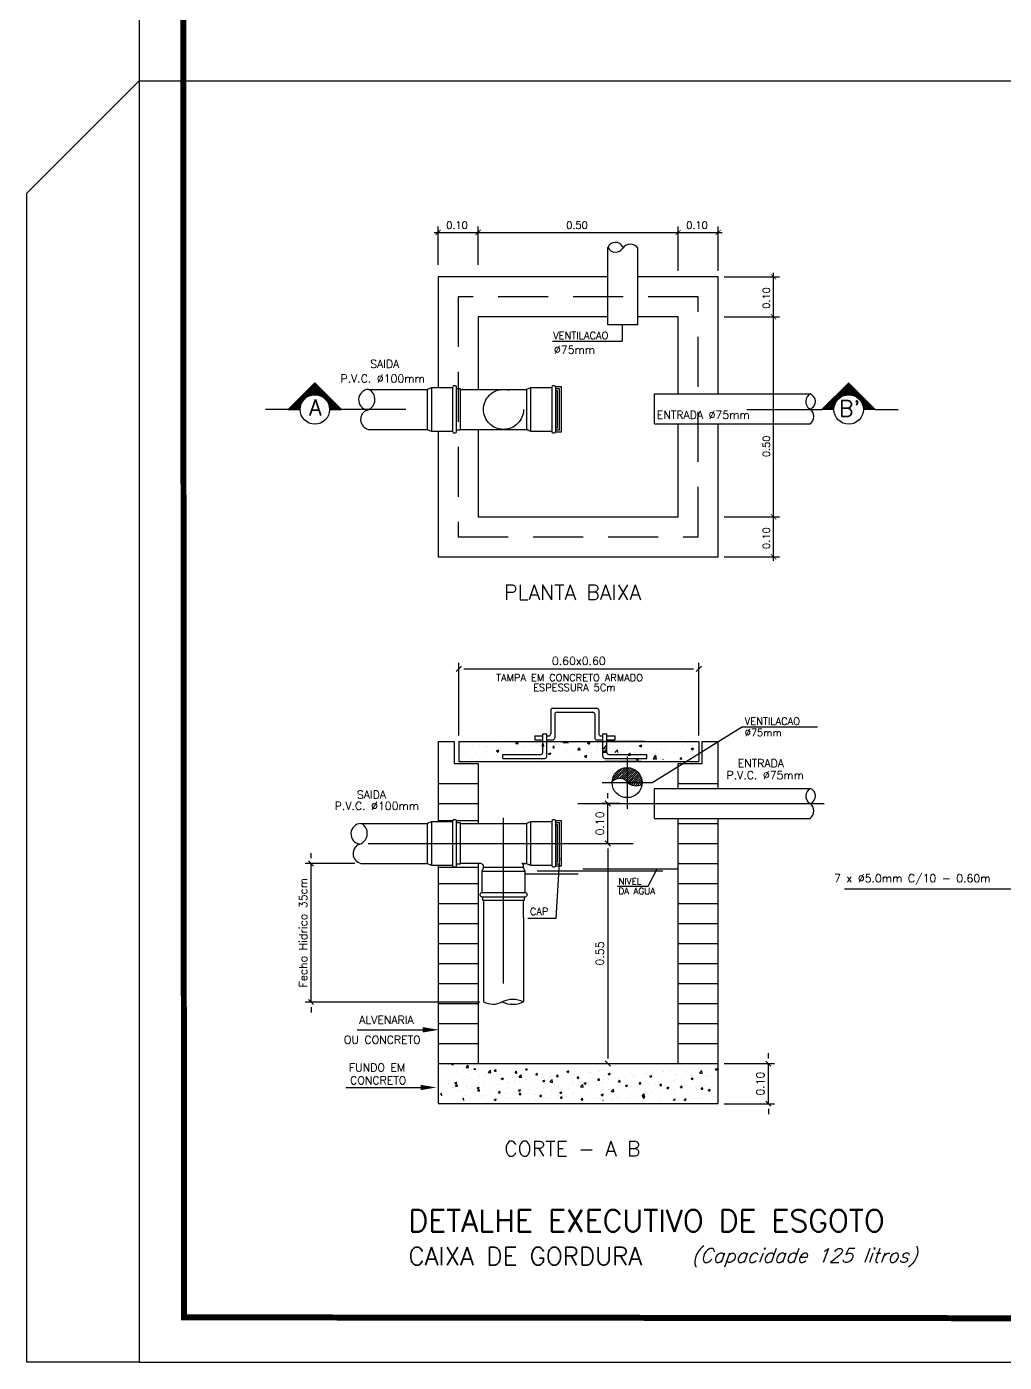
# Model space of a CAD drawing. Header units: millimetres. Extents: x 2426 to 2585, y 1215 to 1309.
# Drawn here: x 2502.18 to 2518.49, y 1215.78 to 1238.06 of the extents above; entities that cross this region are included whole.
import ezdxf
from ezdxf.enums import TextEntityAlignment as Align

# ---------------------------------------------------------------- set-up
doc = ezdxf.new("R2010")
doc.units = ezdxf.units.MM
doc.linetypes.add('CENTER2', pattern=[28.575, 19.05, -3.175, 3.175, -3.175])
doc.linetypes.add('HIDDEN', pattern=[0.375, 0.25, -0.125])
for name, color, linetype in [('A-PEN-B', 5, 'Continuous'), ('DETALLHES_CAIXAS', 6, 'Continuous'), ('TEXTO0', 7, 'Continuous'), ('TXT_0', 7, 'Continuous'), ('TXT_1', 3, 'Continuous'), ('TXT_2', 6, 'Continuous')]:
    doc.layers.add(name, color=color, linetype=linetype)
doc.styles.add('ADITIVOCAD', font='ROMANS.shx')
doc.styles.add('ROMANS', font='romans', dxfattribs={"height": 0.1})

# ---------------------------------------------------------------- blocks, each defined once
blk = doc.blocks.new('*X112')
at = {"color": 0}
for p, q in [((189.809, 137.783), (190.139, 138.114)), ((189.823, 137.85), (190.072, 138.1)), ((189.872, 137.952), (189.97, 138.051)), ((189.912, 137.834), (190.181, 138.103)), ((189.98, 137.849), (190.181, 138.05)), ((190.031, 137.847), (190.181, 137.997)), ((190.074, 137.837), (190.181, 137.944)), ((190.112, 137.821), (190.181, 137.891)), ((190.144, 137.801), (190.181, 137.838)), ((190.181, 138.103), (190.194, 138.116)), ((190.181, 138.05), (190.242, 138.111)), ((190.181, 137.997), (190.286, 138.101)), ((190.181, 137.944), (190.325, 138.087)), ((190.181, 137.891), (190.361, 138.07)), ((190.181, 137.838), (190.394, 138.05)), ((190.181, 137.785), (190.424, 138.027)), ((190.198, 137.749), (190.451, 138.001)), ((190.244, 137.741), (190.476, 137.973)), ((190.297, 137.741), (190.498, 137.942)), ((190.35, 137.741), (190.517, 137.908)), ((190.403, 137.741), (190.533, 137.871)), ((190.456, 137.741), (190.545, 137.831)), ((190.173, 137.776), (190.181, 137.785)), ((190.227, 137.724), (190.244, 137.741)), ((190.259, 137.703), (190.297, 137.741)), ((190.295, 137.686), (190.35, 137.741)), ((190.335, 137.673), (190.403, 137.741)), ((190.38, 137.665), (190.456, 137.741)), ((190.433, 137.665), (190.509, 137.741)), ((190.5, 137.679), (190.556, 137.735)), ((190.509, 137.741), (190.554, 137.786))]:
    blk.add_line(p, q, dxfattribs=at)
blk = doc.blocks.new('*X113')
at = {"color": 0}
for p, q in [((101.59, 65.457), (101.923, 65.79)), ((101.608, 65.457), (101.932, 65.781)), ((101.626, 65.457), (101.941, 65.772)), ((101.643, 65.457), (101.95, 65.763)), ((101.661, 65.457), (101.958, 65.755)), ((101.847, 65.626), (101.967, 65.746)), ((101.993, 65.627), (101.875, 65.745)), ((102.035, 65.602), (101.884, 65.754)), ((102.198, 65.457), (101.893, 65.762)), ((102.216, 65.457), (101.901, 65.771)), ((102.233, 65.457), (101.91, 65.78)), ((102.251, 65.457), (101.919, 65.789)), ((101.753, 65.531), (101.707, 65.577)), ((101.759, 65.543), (101.716, 65.586)), ((101.765, 65.554), (101.725, 65.594)), ((101.772, 65.565), (101.733, 65.603)), ((101.78, 65.575), (101.742, 65.612)), ((101.788, 65.584), (101.751, 65.621)), ((101.797, 65.593), (101.76, 65.63)), ((101.807, 65.601), (101.769, 65.639)), ((101.817, 65.609), (101.778, 65.648)), ((101.827, 65.615), (101.787, 65.656)), ((101.839, 65.622), (101.795, 65.665)), ((101.851, 65.627), (101.804, 65.674)), ((101.864, 65.632), (101.813, 65.683)), ((101.878, 65.636), (101.822, 65.692)), ((101.892, 65.639), (101.831, 65.701)), ((101.908, 65.641), (101.84, 65.709)), ((101.925, 65.641), (101.848, 65.718)), ((101.944, 65.64), (101.857, 65.727)), ((101.966, 65.636), (101.866, 65.736)), ((101.874, 65.635), (101.976, 65.737)), ((101.897, 65.64), (101.985, 65.728)), ((101.916, 65.641), (101.994, 65.719)), ((101.933, 65.641), (102.003, 65.71)), ((101.949, 65.639), (102.011, 65.702)), ((101.964, 65.636), (102.02, 65.693)), ((101.978, 65.633), (102.029, 65.684)), ((101.991, 65.628), (102.038, 65.675)), ((102.003, 65.622), (102.047, 65.666)), ((102.015, 65.616), (102.056, 65.657)), ((102.025, 65.609), (102.065, 65.649)), ((102.036, 65.602), (102.073, 65.64)), ((102.045, 65.594), (102.082, 65.631)), ((102.054, 65.585), (102.091, 65.622)), ((102.062, 65.576), (102.1, 65.613)), ((102.07, 65.566), (102.109, 65.604)), ((102.077, 65.555), (102.118, 65.595)), ((102.084, 65.544), (102.126, 65.587)), ((102.09, 65.532), (102.135, 65.578)), ((101.597, 65.457), (101.592, 65.462)), ((101.615, 65.457), (101.601, 65.471)), ((101.632, 65.457), (101.61, 65.48)), ((101.65, 65.457), (101.619, 65.488)), ((101.668, 65.457), (101.627, 65.497)), ((101.685, 65.457), (101.636, 65.506)), ((101.703, 65.457), (101.645, 65.515)), ((101.721, 65.457), (101.654, 65.524)), ((101.737, 65.458), (101.663, 65.533)), ((101.738, 65.475), (101.672, 65.541)), ((101.679, 65.457), (101.753, 65.531)), ((101.74, 65.49), (101.68, 65.55)), ((101.744, 65.505), (101.689, 65.559)), ((101.696, 65.457), (101.744, 65.504)), ((101.748, 65.518), (101.698, 65.568)), ((101.714, 65.457), (101.739, 65.482)), ((101.732, 65.457), (101.737, 65.463)), ((102.18, 65.457), (102.067, 65.571)), ((102.163, 65.457), (102.092, 65.528)), ((102.095, 65.52), (102.144, 65.569)), ((102.099, 65.506), (102.153, 65.56)), ((102.145, 65.457), (102.1, 65.502)), ((102.102, 65.492), (102.162, 65.551)), ((102.127, 65.457), (102.104, 65.48)), ((102.105, 65.477), (102.171, 65.542)), ((102.106, 65.46), (102.179, 65.534)), ((102.109, 65.457), (102.106, 65.461)), ((102.121, 65.457), (102.188, 65.525)), ((102.138, 65.457), (102.197, 65.516)), ((102.156, 65.457), (102.206, 65.507)), ((102.174, 65.457), (102.215, 65.498)), ((102.191, 65.457), (102.224, 65.489)), ((102.209, 65.457), (102.232, 65.481)), ((102.227, 65.457), (102.241, 65.472)), ((102.244, 65.457), (102.25, 65.463))]:
    blk.add_line(p, q, dxfattribs=at)
blk = doc.blocks.new('ADS_DET_CG125L')
at = {"layer": 'DETALLHES_CAIXAS'}
for p, q in [((0.9894, 2.4707), (0.5654, 2.4707)), ((0.5654, 2.4707), (0.5654, 2.1934)), ((1.2654, 2.4707), (1.0644, 2.4707)), ((1.2654, 2.1782), (1.2654, 2.4707)), ((0.6654, 2.3707), (0.6654, 2.1894)), ((0.9894, 2.3707), (0.6654, 2.3707)), ((1.1654, 2.3707), (1.0644, 2.3707)), ((1.1654, 2.1782), (1.1654, 2.3707)), ((1.1654, 1.8707), (1.1654, 2.1032)), ((1.2654, 1.7707), (1.2654, 2.1032)), ((0.5654, 2.0854), (0.5654, 1.7707)), ((0.6654, 2.0894), (0.6654, 1.8707)), ((0.6654, 1.8707), (1.1654, 1.8707)), ((0.5654, 1.7707), (1.2654, 1.7707)), ((0.5654, 1.31), (0.5654, 1.1089)), ((0.5654, 1.31), (0.6054, 1.31)), ((0.6054, 1.31), (0.6054, 1.2549)), ((0.617, 1.31), (1.073, 1.31)), ((0.617, 1.31), (0.617, 1.26)), ((0.9923, 1.31), (1.217, 1.31)), ((1.217, 1.31), (1.217, 1.26)), ((1.2254, 1.3099), (1.2654, 1.3099)), ((1.2254, 1.2549), (1.2254, 1.3099)), ((1.2654, 1.1924), (1.2654, 1.3099)), ((0.6054, 1.2549), (0.6654, 1.2549)), ((0.617, 1.26), (1.073, 1.26)), ((0.6654, 1.2549), (0.6654, 1.1049)), ((0.9823, 1.26), (1.217, 1.26)), ((1.1654, 1.1924), (1.1654, 1.2549)), ((1.1654, 1.2549), (1.2254, 1.2549)), ((0.5654, 1.2049), (0.6654, 1.2049)), ((1.1654, 1.2049), (1.2654, 1.2049)), ((0.5654, 1.1549), (0.6654, 1.1549)), ((0.6104, 1.1124), (0.6654, 1.1124)), ((1.1654, 0.5049), (1.1654, 1.1174)), ((1.1654, 1.1049), (1.2654, 1.1049)), ((1.2654, 0.4049), (1.2654, 1.1174)), ((1.1654, 1.0549), (1.2654, 1.0549)), ((0.6654, 1.0049), (0.6654, 0.5049)), ((1.1654, 1.0049), (1.2654, 1.0049)), ((0.5654, 1.0009), (0.5654, 0.4049)), ((0.5654, 0.9956), (0.6654, 0.9956)), ((0.5654, 0.9549), (0.6654, 0.9549)), ((1.1654, 0.9549), (1.2654, 0.9549)), ((0.5654, 0.9049), (0.6654, 0.9049)), ((1.1654, 0.9049), (1.2654, 0.9049)), ((0.5654, 0.8549), (0.6654, 0.8549)), ((1.1654, 0.8549), (1.2654, 0.8549)), ((0.5654, 0.8049), (0.6654, 0.8049)), ((1.1654, 0.8049), (1.2654, 0.8049)), ((0.5654, 0.7549), (0.6654, 0.7549)), ((1.1654, 0.7549), (1.2654, 0.7549)), ((0.5654, 0.7049), (0.6654, 0.7049)), ((1.1654, 0.7049), (1.2654, 0.7049)), ((0.5654, 0.6549), (0.6654, 0.6549)), ((1.1654, 0.6549), (1.2654, 0.6549)), ((0.5654, 0.6049), (0.6654, 0.6049)), ((1.1654, 0.6049), (1.2654, 0.6049)), ((0.5654, 0.5549), (0.6654, 0.5549)), ((1.1654, 0.5549), (1.2654, 0.5549)), ((0.5654, 0.5049), (1.2654, 0.5049)), ((0.5654, 0.4049), (1.2654, 0.4049))]:
    blk.add_line(p, q, dxfattribs=at)
at = {"layer": 'TXT_0', "linetype": 'ByBlock'}
for p, q in [((0.5554, 2.5817), (0.6754, 2.5817)), ((0.5654, 2.5007), (0.5654, 2.5967)), ((0.6554, 2.5817), (1.1754, 2.5817)), ((0.6654, 2.5007), (0.6654, 2.5967)), ((0.6654, 2.5007), (0.6654, 2.5967)), ((1.1554, 2.5817), (1.2754, 2.5817)), ((1.1654, 2.4857), (1.1654, 2.5967)), ((1.1654, 2.4857), (1.1654, 2.5967)), ((1.2654, 2.4857), (1.2654, 2.5967)), ((1.2804, 2.4707), (1.4188, 2.4707)), ((1.4038, 2.3607), (1.4038, 2.4807)), ((1.2804, 2.3707), (1.4188, 2.3707)), ((1.2804, 2.3707), (1.4188, 2.3707)), ((1.4038, 1.8607), (1.4038, 2.3807)), ((1.2804, 1.8707), (1.4188, 1.8707)), ((1.2804, 1.8707), (1.4188, 1.8707)), ((1.4038, 1.7607), (1.4038, 1.8807)), ((1.2804, 1.7707), (1.4188, 1.7707)), ((0.617, 1.325), (0.617, 1.506)), ((1.217, 1.325), (1.217, 1.506)), ((0.6235, 1.4975), (0.6105, 1.4845)), ((0.63, 1.491), (1.204, 1.491)), ((1.2105, 1.4845), (1.2235, 1.4975)), ((0.9896, 1.1679), (0.9896, 1.1809)), ((1.0198, 1.1549), (0.9746, 1.1549)), ((0.9831, 1.1614), (0.9961, 1.1484)), ((0.9896, 1.0549), (0.9896, 1.1549)), ((0.9775, 1.0549), (1.0046, 1.0549)), ((0.9775, 1.0549), (1.0046, 1.0549)), ((0.9961, 1.0484), (0.9831, 1.0614)), ((0.9961, 1.0484), (0.9831, 1.0614)), ((0.9896, 1.0419), (0.9896, 0.5179)), ((0.9896, 1.0419), (0.9896, 1.0289)), ((0.3575, 1.0049), (0.2327, 1.0049)), ((0.2412, 1.0114), (0.2542, 0.9984)), ((0.2477, 1.0179), (0.2477, 1.0309)), ((0.2477, 0.6587), (0.2477, 1.0049)), ((0.67, 0.6587), (0.2327, 0.6587)), ((0.2542, 0.6522), (0.2412, 0.6652)), ((0.2477, 0.6457), (0.2477, 0.6327)), ((0.9831, 0.5114), (0.9961, 0.4984)), ((0.9882, 0.5049), (1.0046, 0.5049)), ((1.2801, 0.5047), (1.4058, 0.5047)), ((1.3843, 0.5112), (1.3973, 0.4982)), ((1.3908, 0.5177), (1.3908, 0.5307)), ((1.3908, 0.4047), (1.3908, 0.5047)), ((1.2801, 0.4047), (1.4058, 0.4047)), ((1.3973, 0.3982), (1.3843, 0.4112)), ((1.3908, 0.3917), (1.3908, 0.3787))]:
    blk.add_line(p, q, dxfattribs=at)
at = {"layer": 'TXT_0'}
for p, q in [((0.5654, 2.5817), (0.6654, 2.5817)), ((0.9894, 2.3506), (0.9894, 2.544)), ((1.0644, 2.3506), (1.0644, 2.544)), ((1.0644, 2.3506), (0.9894, 2.3506)), ((1.025, 2.3506), (1.025, 2.3098)), ((0.851, 2.3097), (1.025, 2.3098)), ((0.5484, 2.1934), (0.5484, 2.0854)), ((0.7963, 2.1934), (0.7963, 2.0854)), ((1.1059, 2.1782), (1.4959, 2.1782)), ((1.1059, 2.1032), (1.1059, 2.1782)), ((1.1059, 2.1032), (1.4959, 2.1032)), ((0.8469, 1.3876), (0.8469, 1.3287)), ((0.8519, 1.3926), (0.9619, 1.3926)), ((0.8569, 1.3776), (0.8569, 1.3187)), ((0.8619, 1.3826), (0.9519, 1.3826)), ((0.9569, 1.3776), (0.9569, 1.3187)), ((0.9669, 1.3876), (0.9669, 1.3287)), ((1.3259, 1.346), (1.1019, 1.2068)), ((1.3259, 1.346), (1.5134, 1.346)), ((0.6293, 1.3092), (0.6293, 1.3092)), ((0.7006, 1.3094), (0.7006, 1.3094)), ((0.705, 1.3086), (0.705, 1.3086)), ((0.7131, 1.3034), (0.7131, 1.3034)), ((0.7147, 1.3079), (0.7147, 1.3079)), ((0.7597, 1.3043), (0.7641, 1.3094)), ((0.7597, 1.3043), (0.7651, 1.3038)), ((0.7627, 1.3059), (0.7627, 1.3059)), ((0.7651, 1.3038), (0.7641, 1.3094)), ((0.8069, 1.3237), (0.8269, 1.3237)), ((0.8069, 1.3237), (0.8069, 1.3137)), ((0.8069, 1.3137), (0.8269, 1.3137)), ((0.8108, 1.3039), (0.8108, 1.3039)), ((0.8243, 1.2986), (0.8286, 1.3038)), ((0.8269, 1.3287), (0.8369, 1.3287)), ((0.8269, 1.2823), (0.8269, 1.3287)), ((0.8297, 1.2981), (0.8286, 1.3038)), ((0.8326, 1.3036), (0.8326, 1.3036)), ((0.8369, 1.2723), (0.8369, 1.3287)), ((0.8369, 1.3237), (0.8419, 1.3237)), ((0.8369, 1.3137), (0.8519, 1.3137)), ((0.858, 1.3052), (0.858, 1.3052)), ((0.8588, 1.3018), (0.8588, 1.3018)), ((0.8772, 1.3092), (0.8806, 1.3105)), ((0.8772, 1.3092), (0.8816, 1.3062)), ((0.8816, 1.3062), (0.8831, 1.3105)), ((0.8823, 1.3072), (0.8855, 1.3105)), ((0.8823, 1.3072), (0.8904, 1.306)), ((0.8904, 1.306), (0.8898, 1.3105)), ((0.9045, 1.3065), (0.9045, 1.3065)), ((0.9388, 1.3061), (0.9451, 1.3086)), ((0.9388, 1.3061), (0.9433, 1.3031)), ((0.9433, 1.3031), (0.9451, 1.3085)), ((0.9619, 1.3137), (0.9769, 1.3137)), ((0.9719, 1.3237), (0.9769, 1.3237)), ((0.9769, 1.3287), (0.9869, 1.3287)), ((0.9769, 1.2723), (0.9769, 1.3287)), ((1.083, 1.31), (0.9823, 1.31)), ((0.9862, 1.3107), (0.9862, 1.3107)), ((0.9869, 1.2823), (0.9869, 1.3287)), ((0.9869, 1.3237), (1.0069, 1.3237)), ((0.9869, 1.3137), (1.0069, 1.3137)), ((1.0069, 1.3237), (1.0069, 1.3137)), ((1.0087, 1.3136), (1.0087, 1.3136)), ((1.0196, 1.3053), (1.0196, 1.3053)), ((1.0664, 1.312), (1.0664, 1.312)), ((1.1015, 1.3097), (1.1015, 1.3097)), ((1.1894, 1.305), (1.1894, 1.305)), ((0.6214, 1.2913), (0.6214, 1.2913)), ((0.6376, 1.2999), (0.6376, 1.2999)), ((0.6525, 1.2996), (0.6525, 1.2996)), ((0.6625, 1.2812), (0.6625, 1.2812)), ((0.6676, 1.2977), (0.6676, 1.2977)), ((0.685, 1.2841), (0.685, 1.2841)), ((0.6856, 1.2979), (0.6856, 1.2979)), ((0.711, 1.2863), (0.7173, 1.2887)), ((0.711, 1.2863), (0.7155, 1.2833)), ((0.712, 1.2735), (0.712, 1.2735)), ((0.7155, 1.2833), (0.7173, 1.2887)), ((0.7191, 1.2886), (0.7191, 1.2886)), ((0.7269, 1.2673), (0.7269, 1.2773)), ((0.7269, 1.2773), (0.8219, 1.2773)), ((0.7337, 1.2958), (0.7337, 1.2958)), ((0.7393, 1.2771), (0.7393, 1.2771)), ((0.7587, 1.2802), (0.7587, 1.2802)), ((0.7759, 1.2961), (0.7759, 1.2961)), ((0.7817, 1.2938), (0.7817, 1.2938)), ((0.7918, 1.2861), (0.7918, 1.2861)), ((0.7985, 1.2991), (0.7985, 1.2991)), ((0.8049, 1.2865), (0.8049, 1.2865)), ((0.8243, 1.2986), (0.8297, 1.2981)), ((0.8298, 1.2918), (0.8298, 1.2918)), ((0.8403, 1.2791), (0.8467, 1.2815)), ((0.8403, 1.2791), (0.8438, 1.2768)), ((0.8443, 1.2951), (0.8443, 1.2951)), ((0.8451, 1.2768), (0.8467, 1.2815)), ((0.8504, 1.2923), (0.8504, 1.2923)), ((0.8521, 1.2965), (0.8544, 1.2992)), ((0.8521, 1.2939), (0.8554, 1.2936)), ((0.8554, 1.2936), (0.8544, 1.2992)), ((0.8572, 1.2702), (0.8572, 1.2702)), ((0.8583, 1.3002), (0.8583, 1.3002)), ((0.8657, 1.2755), (0.8657, 1.2755)), ((0.8681, 1.3009), (0.8681, 1.3009)), ((0.8778, 1.2898), (0.8778, 1.2898)), ((0.8835, 1.2841), (0.8835, 1.2841)), ((0.887, 1.2888), (0.887, 1.2888)), ((0.9034, 1.2765), (0.9034, 1.2765)), ((0.9146, 1.2884), (0.9189, 1.2936)), ((0.9146, 1.2884), (0.92, 1.2879)), ((0.9161, 1.2989), (0.9161, 1.2989)), ((0.92, 1.2879), (0.9189, 1.2936)), ((0.9309, 1.273), (0.9372, 1.2754)), ((0.9309, 1.273), (0.9354, 1.27)), ((0.9351, 1.2868), (0.9351, 1.2868)), ((0.9354, 1.2699), (0.9372, 1.2754)), ((0.9404, 1.2916), (0.9404, 1.2916)), ((0.9441, 1.2827), (0.9441, 1.2827)), ((0.9445, 1.299), (0.9445, 1.299)), ((0.9489, 1.2823), (0.9489, 1.2823)), ((0.9592, 1.2695), (0.9592, 1.2695)), ((0.9629, 1.2946), (0.9629, 1.2946)), ((0.9635, 1.2869), (0.9635, 1.2869)), ((0.9641, 1.2969), (0.9641, 1.2969)), ((0.9742, 1.2995), (0.9742, 1.2995)), ((0.9767, 1.282), (0.9804, 1.2864)), ((0.9784, 1.2923), (0.9854, 1.2997)), ((0.9784, 1.2923), (0.9864, 1.2911)), ((0.9791, 1.2828), (0.9835, 1.2879)), ((0.9791, 1.2828), (0.9845, 1.2823)), ((0.9812, 1.282), (0.9804, 1.2864)), ((0.9831, 1.2848), (0.9831, 1.2848)), ((0.9845, 1.2823), (0.9835, 1.2879)), ((0.9864, 1.2911), (0.9854, 1.2996)), ((0.9919, 1.2773), (1.0869, 1.2773)), ((0.9926, 1.2969), (0.9926, 1.2969)), ((0.9965, 1.2917), (0.9965, 1.2917)), ((1.0072, 1.282), (1.0138, 1.2889)), ((1.0115, 1.2849), (1.0115, 1.2849)), ((1.0146, 1.282), (1.0138, 1.2889)), ((1.0191, 1.2826), (1.0191, 1.2826)), ((1.0406, 1.2949), (1.0406, 1.2949)), ((1.0406, 1.2756), (1.0449, 1.2808)), ((1.0406, 1.2756), (1.046, 1.2751)), ((1.046, 1.2751), (1.0449, 1.2808)), ((1.049, 1.3007), (1.049, 1.3007)), ((1.0596, 1.2828), (1.0596, 1.2828)), ((1.0653, 1.2821), (1.0653, 1.2821)), ((1.0682, 1.2989), (1.0745, 1.3014)), ((1.0682, 1.2989), (1.0727, 1.2959)), ((1.0706, 1.2809), (1.0706, 1.2809)), ((1.0727, 1.2959), (1.0745, 1.3013)), ((1.0759, 1.2901), (1.0759, 1.2901)), ((1.0869, 1.2673), (1.0869, 1.2773)), ((1.0887, 1.2929), (1.0887, 1.2929)), ((1.0985, 1.2931), (1.0985, 1.2931)), ((1.1028, 1.2667), (1.1099, 1.274)), ((1.1051, 1.27), (1.1095, 1.2751)), ((1.1051, 1.27), (1.1105, 1.2695)), ((1.1076, 1.2808), (1.1076, 1.2808)), ((1.1105, 1.2695), (1.1095, 1.2751)), ((1.1109, 1.2654), (1.1099, 1.274)), ((1.1115, 1.2884), (1.1115, 1.2884)), ((1.1231, 1.29), (1.1231, 1.29)), ((1.1326, 1.2976), (1.1326, 1.2976)), ((1.1367, 1.2909), (1.1367, 1.2909)), ((1.1557, 1.2788), (1.1557, 1.2788)), ((1.157, 1.2942), (1.157, 1.2942)), ((1.1657, 1.2695), (1.1657, 1.2695)), ((1.17, 1.2647), (1.174, 1.2695)), ((1.1749, 1.2647), (1.174, 1.2695)), ((1.1756, 1.299), (1.1756, 1.299)), ((1.1847, 1.2888), (1.1847, 1.2888)), ((1.1882, 1.2725), (1.1882, 1.2725)), ((1.1975, 1.2917), (1.2038, 1.2941)), ((1.1975, 1.2917), (1.202, 1.2887)), ((1.202, 1.2887), (1.2038, 1.2941)), ((1.2026, 1.271), (1.2026, 1.271)), ((1.2037, 1.3009), (1.2037, 1.3009)), ((1.2037, 1.2767), (1.2037, 1.2767)), ((0.6203, 1.2614), (0.6203, 1.2614)), ((0.641, 1.2594), (0.6417, 1.2597)), ((0.6416, 1.2594), (0.6417, 1.2597)), ((0.6487, 1.2642), (0.6487, 1.2642)), ((0.6665, 1.2677), (0.6665, 1.2677)), ((0.6868, 1.2681), (0.6868, 1.2681)), ((0.6968, 1.2622), (0.6968, 1.2622)), ((0.7269, 1.2673), (0.8319, 1.2673)), ((0.7448, 1.2602), (0.7448, 1.2602)), ((0.7523, 1.2606), (0.7523, 1.2606)), ((0.7748, 1.2636), (0.7748, 1.2636)), ((0.8089, 1.2681), (0.8089, 1.2681)), ((0.8105, 1.2634), (0.8105, 1.2634)), ((0.9067, 1.2605), (0.9067, 1.2605)), ((0.9733, 1.2635), (0.9733, 1.2635)), ((0.9819, 1.2673), (1.0869, 1.2673)), ((1.073, 1.26), (0.9823, 1.26)), ((1.0407, 1.2654), (1.0407, 1.2654)), ((1.0602, 1.2658), (1.0657, 1.2679)), ((1.0602, 1.2658), (1.0647, 1.2627)), ((1.0647, 1.2627), (1.0664, 1.2679)), ((1.1028, 1.2667), (1.1108, 1.2655)), ((1.127, 1.2647), (1.1282, 1.2651)), ((1.1281, 1.2647), (1.1282, 1.2651)), ((1.1059, 1.1924), (1.4959, 1.1924)), ((1.1059, 1.1174), (1.1059, 1.1924)), ((0.5484, 1.1089), (0.5484, 1.0009)), ((0.5654, 1.1124), (0.6024, 1.1124)), ((0.7963, 1.1089), (0.7963, 1.0009)), ((1.1059, 1.1174), (1.4959, 1.1174)), ((0.8607, 0.8685), (0.8699, 1.0192)), ((0.7828, 0.9847), (0.6748, 0.9847)), ((0.7828, 0.9789), (0.9155, 0.9789)), ((0.8127, 0.9862), (1.127, 0.9862)), ((0.9269, 0.9918), (1.1654, 0.9918)), ((1.0905, 0.9478), (1.1129, 0.9918)), ((1.0136, 0.9478), (1.0905, 0.9478)), ((1.5809, 0.9415), (2.0242, 0.9415)), ((0.6788, 0.9127), (0.6788, 0.6589)), ((0.7788, 0.8697), (0.7788, 0.9127)), ((0.7788, 0.8697), (0.7788, 0.6589)), ((0.7894, 0.8685), (0.8607, 0.8685)), ((0.3629, 0.5893), (0.5268, 0.5893)), ((0.5836, 0.5027), (0.5836, 0.5027)), ((0.5922, 0.5028), (0.5922, 0.5028)), ((0.5991, 0.5028), (0.6004, 0.5043)), ((0.5991, 0.5028), (0.6034, 0.5024)), ((0.6034, 0.5024), (0.603, 0.5043)), ((0.6351, 0.4949), (0.6407, 0.5008)), ((0.6415, 0.4939), (0.6407, 0.5008)), ((0.5757, 0.4836), (0.5757, 0.4836)), ((0.5914, 0.4788), (0.5914, 0.4788)), ((0.611, 0.4872), (0.611, 0.4872)), ((0.6141, 0.482), (0.6141, 0.482)), ((0.6283, 0.4839), (0.6283, 0.4839)), ((0.629, 0.4896), (0.629, 0.4896)), ((0.6314, 0.4715), (0.6314, 0.4715)), ((0.6351, 0.4949), (0.6415, 0.4939)), ((0.6393, 0.4906), (0.6393, 0.4906)), ((0.6479, 0.4907), (0.6479, 0.4907)), ((0.6547, 0.4907), (0.6561, 0.4923)), ((0.6547, 0.4907), (0.6591, 0.4903)), ((0.6591, 0.4903), (0.6587, 0.4923)), ((0.6666, 0.4751), (0.6666, 0.4751)), ((0.6698, 0.4699), (0.6698, 0.4699)), ((0.684, 0.4718), (0.684, 0.4718)), ((0.6847, 0.4775), (0.6847, 0.4775)), ((0.6908, 0.4828), (0.6964, 0.4887)), ((0.6908, 0.4828), (0.6972, 0.4819)), ((0.6972, 0.4818), (0.6964, 0.4887)), ((0.7064, 0.4862), (0.7099, 0.4903)), ((0.7064, 0.4862), (0.7107, 0.4858)), ((0.7082, 0.4682), (0.7082, 0.4682)), ((0.7107, 0.4858), (0.7099, 0.4903)), ((0.7119, 0.4811), (0.7119, 0.4811)), ((0.7204, 0.4764), (0.7204, 0.4764)), ((0.7233, 0.4675), (0.7283, 0.4694)), ((0.7233, 0.4675), (0.7269, 0.4651)), ((0.7269, 0.4651), (0.7284, 0.4694)), ((0.7574, 0.487), (0.7574, 0.487)), ((0.7577, 0.4818), (0.7577, 0.4818)), ((0.758, 0.4817), (0.7615, 0.4858)), ((0.758, 0.4817), (0.7623, 0.4813)), ((0.7623, 0.4813), (0.7615, 0.4858)), ((0.7623, 0.4692), (0.7623, 0.4692)), ((0.7676, 0.4709), (0.7732, 0.4768)), ((0.7676, 0.4709), (0.774, 0.4699)), ((0.774, 0.4699), (0.7732, 0.4768)), ((0.7754, 0.4894), (0.7754, 0.4894)), ((0.7838, 0.4907), (0.7878, 0.4923)), ((0.7838, 0.4907), (0.7874, 0.4883)), ((0.7874, 0.4883), (0.7887, 0.4923)), ((0.7947, 0.4869), (0.7947, 0.4869)), ((0.8043, 0.4765), (0.8043, 0.4765)), ((0.8097, 0.4771), (0.8131, 0.4813)), ((0.8097, 0.4771), (0.814, 0.4768)), ((0.814, 0.4767), (0.8132, 0.4813)), ((0.8146, 0.4919), (0.8146, 0.4919)), ((0.8292, 0.4706), (0.8292, 0.4706)), ((0.8302, 0.4675), (0.8302, 0.4675)), ((0.8311, 0.4915), (0.8311, 0.4915)), ((0.8463, 0.4837), (0.8463, 0.4837)), ((0.8473, 0.473), (0.8473, 0.473)), ((0.853, 0.4903), (0.853, 0.4903)), ((0.8613, 0.4726), (0.8648, 0.4768)), ((0.8613, 0.4726), (0.8656, 0.4722)), ((0.8635, 0.4678), (0.8635, 0.4678)), ((0.8656, 0.4722), (0.8648, 0.4767)), ((0.8676, 0.4729), (0.8676, 0.4729)), ((0.8745, 0.4766), (0.8745, 0.4766)), ((0.8873, 0.485), (0.8923, 0.4869)), ((0.8873, 0.485), (0.8909, 0.4825)), ((0.8883, 0.4909), (0.8883, 0.4909)), ((0.8909, 0.4825), (0.8923, 0.4869)), ((0.8915, 0.4887), (0.8915, 0.4887)), ((0.9046, 0.478), (0.9046, 0.478)), ((0.9055, 0.4751), (0.9055, 0.4751)), ((0.913, 0.4681), (0.9164, 0.4722)), ((0.913, 0.4681), (0.9173, 0.4677)), ((0.9173, 0.4677), (0.9164, 0.4722)), ((0.92, 0.4825), (0.92, 0.4825)), ((0.9299, 0.4871), (0.9299, 0.4871)), ((0.938, 0.4849), (0.938, 0.4849)), ((0.9409, 0.4826), (0.9409, 0.4826)), ((0.9475, 0.4823), (0.9475, 0.4823)), ((0.9646, 0.4636), (0.9681, 0.4677)), ((0.9653, 0.4885), (0.9653, 0.4885)), ((0.9689, 0.4632), (0.9681, 0.4677)), ((0.9683, 0.4854), (0.9683, 0.4854)), ((0.9783, 0.488), (0.9783, 0.488)), ((0.9895, 0.4895), (0.9895, 0.4895)), ((0.9907, 0.4792), (0.9958, 0.4811)), ((0.9907, 0.4792), (0.9943, 0.4768)), ((0.9943, 0.4768), (0.9958, 0.4811)), ((1.0068, 0.4838), (1.0068, 0.4838)), ((1.0098, 0.4685), (1.0098, 0.4685)), ((1.0144, 0.4691), (1.0144, 0.4691)), ((1.03, 0.4919), (1.03, 0.4919)), ((1.0371, 0.4721), (1.0371, 0.4721)), ((1.0452, 0.4822), (1.0452, 0.4822)), ((1.0508, 0.4737), (1.0508, 0.4737)), ((1.059, 0.4715), (1.059, 0.4715)), ((1.0685, 0.4902), (1.0685, 0.4902)), ((1.0826, 0.478), (1.0826, 0.478)), ((1.0836, 0.4806), (1.0836, 0.4806)), ((1.0882, 0.4791), (1.0882, 0.4791)), ((1.0942, 0.4734), (1.0993, 0.4754)), ((1.0942, 0.4734), (1.0978, 0.471)), ((1.0978, 0.471), (1.0993, 0.4753)), ((1.1006, 0.4804), (1.1006, 0.4804)), ((1.101, 0.4787), (1.101, 0.4787)), ((1.1069, 0.4886), (1.1069, 0.4886)), ((1.1221, 0.4789), (1.1221, 0.4789)), ((1.1252, 0.4842), (1.1252, 0.4842)), ((1.1279, 0.484), (1.1279, 0.484)), ((1.143, 0.4859), (1.143, 0.4859)), ((1.1453, 0.487), (1.1453, 0.487)), ((1.1605, 0.4773), (1.1605, 0.4773)), ((1.1615, 0.4888), (1.1615, 0.4888)), ((1.1733, 0.49), (1.1733, 0.49)), ((1.1838, 0.4854), (1.1838, 0.4854)), ((1.1977, 0.4677), (1.2027, 0.4696)), ((1.1977, 0.4677), (1.2013, 0.4652)), ((1.198, 0.4702), (1.198, 0.4702)), ((1.199, 0.4757), (1.199, 0.4757)), ((1.1997, 0.4676), (1.1997, 0.4676)), ((1.2013, 0.4652), (1.2027, 0.4696)), ((1.2191, 0.4815), (1.2247, 0.4873)), ((1.2191, 0.4815), (1.2255, 0.4805)), ((1.2222, 0.4837), (1.2222, 0.4837)), ((1.2255, 0.4805), (1.2247, 0.4873)), ((1.235, 0.4753), (1.235, 0.4753)), ((1.2374, 0.4741), (1.2374, 0.4741)), ((1.2452, 0.4735), (1.2452, 0.4735)), ((1.2582, 0.4909), (1.2618, 0.4923)), ((1.2582, 0.4909), (1.2618, 0.4885)), ((1.2606, 0.4821), (1.2606, 0.4821)), ((1.2618, 0.4885), (1.2631, 0.4923)), ((1.2632, 0.4759), (1.2632, 0.4759)), ((1.2645, 0.4906), (1.2658, 0.4923)), ((1.2645, 0.4906), (1.2665, 0.4904)), ((0.3345, 0.4452), (0.5214, 0.4452)), ((0.5769, 0.4371), (0.5769, 0.4371)), ((0.5807, 0.4597), (0.5807, 0.4597)), ((0.5905, 0.4548), (0.5905, 0.4548)), ((0.592, 0.4588), (0.592, 0.4588)), ((0.5979, 0.4439), (0.5979, 0.4439)), ((0.6001, 0.4452), (0.6001, 0.4452)), ((0.6071, 0.4564), (0.6122, 0.4583)), ((0.6071, 0.4564), (0.6107, 0.454)), ((0.6091, 0.4486), (0.6125, 0.4528)), ((0.6091, 0.4486), (0.6134, 0.4482)), ((0.6101, 0.4612), (0.6101, 0.4612)), ((0.6107, 0.4539), (0.6122, 0.4583)), ((0.6134, 0.4482), (0.6126, 0.4527)), ((0.6153, 0.4355), (0.6153, 0.4355)), ((0.6184, 0.4364), (0.6184, 0.4364)), ((0.6227, 0.4669), (0.6227, 0.4669)), ((0.6266, 0.4359), (0.6266, 0.4359)), ((0.6274, 0.4599), (0.6274, 0.4599)), ((0.6363, 0.4476), (0.6363, 0.4476)), ((0.6373, 0.4648), (0.6373, 0.4648)), ((0.6385, 0.4435), (0.6385, 0.4435)), ((0.6399, 0.4511), (0.6399, 0.4511)), ((0.6461, 0.4428), (0.6461, 0.4428)), ((0.647, 0.4667), (0.647, 0.4667)), ((0.6477, 0.4467), (0.6477, 0.4467)), ((0.6628, 0.4443), (0.6678, 0.4462)), ((0.6628, 0.4443), (0.6664, 0.4419)), ((0.6647, 0.4365), (0.6682, 0.4407)), ((0.6647, 0.4365), (0.669, 0.4362)), ((0.6657, 0.4491), (0.6657, 0.4491)), ((0.6664, 0.4419), (0.6679, 0.4462)), ((0.669, 0.4361), (0.6682, 0.4407)), ((0.6783, 0.4548), (0.6783, 0.4548)), ((0.6831, 0.4478), (0.6831, 0.4478)), ((0.693, 0.4527), (0.693, 0.4527)), ((0.6956, 0.439), (0.6956, 0.439)), ((0.7164, 0.432), (0.7199, 0.4361)), ((0.7195, 0.4524), (0.7195, 0.4524)), ((0.7207, 0.4316), (0.7199, 0.4361)), ((0.7203, 0.462), (0.7203, 0.462)), ((0.7376, 0.4462), (0.7376, 0.4462)), ((0.7385, 0.4586), (0.7385, 0.4586)), ((0.7467, 0.4666), (0.7467, 0.4666)), ((0.756, 0.4339), (0.756, 0.4339)), ((0.7565, 0.461), (0.7565, 0.461)), ((0.7569, 0.4578), (0.7569, 0.4578)), ((0.7648, 0.4362), (0.7648, 0.4362)), ((0.7663, 0.4385), (0.7713, 0.4404)), ((0.7663, 0.4385), (0.7699, 0.4361)), ((0.7699, 0.4361), (0.7713, 0.4404)), ((0.7795, 0.4534), (0.7795, 0.4534)), ((0.7838, 0.4646), (0.7838, 0.4646)), ((0.7851, 0.465), (0.7851, 0.465)), ((0.793, 0.4389), (0.793, 0.4389)), ((0.7938, 0.4629), (0.7938, 0.4629)), ((0.8103, 0.4422), (0.8103, 0.4422)), ((0.8215, 0.4606), (0.8215, 0.4606)), ((0.8235, 0.4634), (0.8235, 0.4634)), ((0.8268, 0.4617), (0.8318, 0.4637)), ((0.8268, 0.4617), (0.8304, 0.4593)), ((0.8283, 0.4446), (0.8283, 0.4446)), ((0.8293, 0.4435), (0.8293, 0.4435)), ((0.8304, 0.4593), (0.8318, 0.4637)), ((0.8445, 0.459), (0.8501, 0.4649)), ((0.8445, 0.459), (0.8509, 0.458)), ((0.849, 0.4354), (0.849, 0.4354)), ((0.8509, 0.458), (0.8501, 0.4648)), ((0.8556, 0.4482), (0.8556, 0.4482)), ((0.862, 0.4617), (0.862, 0.4617)), ((0.8667, 0.4489), (0.8667, 0.4489)), ((0.8698, 0.4327), (0.8748, 0.4347)), ((0.8733, 0.4303), (0.8748, 0.4347)), ((0.891, 0.4427), (0.891, 0.4427)), ((0.9004, 0.4601), (0.9004, 0.4601)), ((0.9011, 0.4541), (0.9011, 0.4541)), ((0.9037, 0.454), (0.9037, 0.454)), ((0.9191, 0.4565), (0.9191, 0.4565)), ((0.9213, 0.4471), (0.9269, 0.4529)), ((0.9213, 0.4471), (0.9277, 0.4461)), ((0.9277, 0.4461), (0.9269, 0.4529)), ((0.9302, 0.456), (0.9353, 0.4579)), ((0.9302, 0.456), (0.9338, 0.4536)), ((0.933, 0.4499), (0.933, 0.4499)), ((0.9338, 0.4535), (0.9353, 0.4579)), ((0.9388, 0.4585), (0.9388, 0.4585)), ((0.9392, 0.4346), (0.9392, 0.4346)), ((0.9401, 0.4586), (0.9401, 0.4586)), ((0.9463, 0.4601), (0.9463, 0.4601)), ((0.9646, 0.4636), (0.9689, 0.4632)), ((0.9729, 0.4377), (0.9729, 0.4377)), ((0.975, 0.4571), (0.975, 0.4571)), ((0.9766, 0.44), (0.9766, 0.44)), ((0.9773, 0.4569), (0.9773, 0.4569)), ((0.9775, 0.464), (0.9775, 0.464)), ((0.9909, 0.4401), (0.9909, 0.4401)), ((0.9918, 0.4661), (0.9918, 0.4661)), ((0.9981, 0.4352), (1.0037, 0.441)), ((0.9981, 0.4352), (1.0045, 0.4342)), ((1.0045, 0.4342), (1.0038, 0.441)), ((1.0136, 0.4451), (1.0136, 0.4451)), ((1.0157, 0.4553), (1.0157, 0.4553)), ((1.0162, 0.4591), (1.0197, 0.4632)), ((1.0162, 0.4591), (1.0206, 0.4587)), ((1.017, 0.4643), (1.017, 0.4643)), ((1.0182, 0.4437), (1.0182, 0.4437)), ((1.0206, 0.4587), (1.0197, 0.4632)), ((1.0337, 0.4502), (1.0388, 0.4521)), ((1.0337, 0.4502), (1.0373, 0.4478)), ((1.0373, 0.4478), (1.0388, 0.4521)), ((1.0499, 0.4497), (1.0499, 0.4497)), ((1.0541, 0.4536), (1.0541, 0.4536)), ((1.0636, 0.4496), (1.0636, 0.4496)), ((1.0679, 0.4545), (1.0714, 0.4587)), ((1.0679, 0.4545), (1.0722, 0.4542)), ((1.0722, 0.4542), (1.0714, 0.4587)), ((1.0817, 0.452), (1.0817, 0.452)), ((1.0873, 0.4551), (1.0873, 0.4551)), ((1.0926, 0.452), (1.0926, 0.452)), ((1.098, 0.4357), (1.098, 0.4357)), ((1.1089, 0.4556), (1.1089, 0.4556)), ((1.1195, 0.45), (1.123, 0.4542)), ((1.1195, 0.45), (1.1238, 0.4496)), ((1.1238, 0.4496), (1.123, 0.4541)), ((1.1234, 0.4362), (1.1234, 0.4362)), ((1.1243, 0.4602), (1.1243, 0.4602)), ((1.131, 0.4504), (1.131, 0.4504)), ((1.1372, 0.4444), (1.1422, 0.4464)), ((1.1372, 0.4444), (1.1408, 0.442)), ((1.14, 0.4429), (1.14, 0.4429)), ((1.1408, 0.442), (1.1422, 0.4464)), ((1.1535, 0.4356), (1.1535, 0.4356)), ((1.1544, 0.4616), (1.1544, 0.4616)), ((1.1598, 0.4408), (1.1598, 0.4408)), ((1.1606, 0.4648), (1.1606, 0.4648)), ((1.1694, 0.4488), (1.1694, 0.4488)), ((1.1712, 0.4455), (1.1746, 0.4496)), ((1.1712, 0.4455), (1.1755, 0.4451)), ((1.1724, 0.464), (1.1724, 0.464)), ((1.1755, 0.4451), (1.1747, 0.4496)), ((1.1808, 0.4392), (1.1808, 0.4392)), ((1.182, 0.4501), (1.182, 0.4501)), ((1.1972, 0.4462), (1.1972, 0.4462)), ((1.1992, 0.4343), (1.1992, 0.4343)), ((1.2079, 0.4471), (1.2079, 0.4471)), ((1.2228, 0.441), (1.2263, 0.4451)), ((1.2228, 0.441), (1.2271, 0.4406)), ((1.224, 0.4574), (1.224, 0.4574)), ((1.2262, 0.4451), (1.2262, 0.4451)), ((1.2271, 0.4406), (1.2263, 0.4451)), ((1.2341, 0.4513), (1.2341, 0.4513)), ((1.2407, 0.4387), (1.2457, 0.4406)), ((1.2407, 0.4387), (1.2443, 0.4363)), ((1.2412, 0.4415), (1.2412, 0.4415)), ((1.2443, 0.4475), (1.2443, 0.4475)), ((1.2443, 0.4362), (1.2457, 0.4406)), ((1.2463, 0.4455), (1.2463, 0.4455)), ((1.266, 0.4646), (1.266, 0.4646)), ((0.5708, 0.4279), (0.5734, 0.4306)), ((0.5731, 0.4304), (0.5731, 0.4304)), ((0.5742, 0.4243), (0.5734, 0.4306)), ((0.5896, 0.4309), (0.5896, 0.4309)), ((0.5911, 0.4328), (0.5911, 0.4328)), ((0.6265, 0.4159), (0.6291, 0.4186)), ((0.6288, 0.4183), (0.6288, 0.4183)), ((0.6298, 0.4123), (0.6291, 0.4185)), ((0.6325, 0.425), (0.6325, 0.425)), ((0.6453, 0.4188), (0.6453, 0.4188)), ((0.6468, 0.4207), (0.6468, 0.4207)), ((0.6536, 0.4318), (0.6536, 0.4318)), ((0.6558, 0.4331), (0.6558, 0.4331)), ((0.6709, 0.4234), (0.6709, 0.4234)), ((0.674, 0.4243), (0.674, 0.4243)), ((0.6822, 0.4239), (0.6822, 0.4239)), ((0.6942, 0.4315), (0.6942, 0.4315)), ((0.7058, 0.4153), (0.7108, 0.4172)), ((0.7058, 0.4153), (0.7094, 0.4129)), ((0.7094, 0.4218), (0.7094, 0.4218)), ((0.7094, 0.4129), (0.7108, 0.4172)), ((0.7164, 0.432), (0.7207, 0.4316)), ((0.7186, 0.4285), (0.7186, 0.4285)), ((0.7195, 0.4302), (0.7195, 0.4302)), ((0.7231, 0.4138), (0.7231, 0.4138)), ((0.7326, 0.4298), (0.7326, 0.4298)), ((0.7375, 0.4326), (0.7375, 0.4326)), ((0.7478, 0.4202), (0.7478, 0.4202)), ((0.7651, 0.421), (0.7651, 0.421)), ((0.768, 0.4275), (0.7715, 0.4316)), ((0.768, 0.4275), (0.7723, 0.4271)), ((0.7711, 0.4282), (0.7711, 0.4282)), ((0.7723, 0.4271), (0.7715, 0.4316)), ((0.7863, 0.4185), (0.7863, 0.4185)), ((0.7913, 0.4138), (0.7913, 0.4138)), ((0.7921, 0.415), (0.7921, 0.415)), ((0.807, 0.4282), (0.807, 0.4282)), ((0.8094, 0.4162), (0.8094, 0.4162)), ((0.8095, 0.4266), (0.8095, 0.4266)), ((0.8197, 0.423), (0.8231, 0.4271)), ((0.8197, 0.423), (0.824, 0.4226)), ((0.824, 0.4226), (0.8231, 0.4271)), ((0.8247, 0.4169), (0.8247, 0.4169)), ((0.8285, 0.4196), (0.8285, 0.4196)), ((0.8366, 0.4198), (0.8366, 0.4198)), ((0.8479, 0.425), (0.8479, 0.425)), ((0.8631, 0.4153), (0.8631, 0.4153)), ((0.8659, 0.425), (0.8659, 0.425)), ((0.8698, 0.4327), (0.8733, 0.4303)), ((0.8713, 0.4185), (0.8748, 0.4226)), ((0.8713, 0.4185), (0.8756, 0.4181)), ((0.8756, 0.4181), (0.8748, 0.4226)), ((0.8821, 0.4257), (0.8821, 0.4257)), ((0.8864, 0.4233), (0.8864, 0.4233)), ((0.9001, 0.4281), (0.9001, 0.4281)), ((0.9016, 0.4137), (0.9016, 0.4137)), ((0.9028, 0.43), (0.9028, 0.43)), ((0.923, 0.4139), (0.9264, 0.4181)), ((0.923, 0.4139), (0.9273, 0.4136)), ((0.9248, 0.4217), (0.9248, 0.4217)), ((0.9273, 0.4135), (0.9264, 0.4181)), ((0.9274, 0.4317), (0.9274, 0.4317)), ((0.9633, 0.4201), (0.9633, 0.4201)), ((0.972, 0.4141), (0.972, 0.4141)), ((0.9732, 0.427), (0.9783, 0.4289)), ((0.9732, 0.427), (0.9768, 0.4246)), ((0.9757, 0.4161), (0.9757, 0.4161)), ((0.9768, 0.4246), (0.9783, 0.4289)), ((0.977, 0.4123), (0.9781, 0.4136)), ((0.9783, 0.4123), (0.9781, 0.4135)), ((0.9992, 0.4153), (0.9992, 0.4153)), ((1.0017, 0.4185), (1.0017, 0.4185)), ((1.0127, 0.4211), (1.0127, 0.4211)), ((1.014, 0.4213), (1.014, 0.4213)), ((1.0401, 0.4168), (1.0401, 0.4168)), ((1.0447, 0.4212), (1.0447, 0.4212)), ((1.049, 0.4258), (1.049, 0.4258)), ((1.056, 0.4285), (1.056, 0.4285)), ((1.0627, 0.4236), (1.0627, 0.4236)), ((1.0733, 0.4127), (1.0733, 0.4127)), ((1.075, 0.4233), (1.0806, 0.4291)), ((1.075, 0.4233), (1.0814, 0.4223)), ((1.0767, 0.4212), (1.0817, 0.4231)), ((1.0767, 0.4212), (1.0803, 0.4188)), ((1.0786, 0.4152), (1.0786, 0.4152)), ((1.0803, 0.4188), (1.0817, 0.4231)), ((1.0814, 0.4223), (1.0806, 0.4291)), ((1.0864, 0.4312), (1.0864, 0.4312)), ((1.09, 0.4272), (1.09, 0.4272)), ((1.1153, 0.4199), (1.1153, 0.4199)), ((1.117, 0.4136), (1.117, 0.4136)), ((1.1225, 0.4123), (1.1225, 0.4123)), ((1.1355, 0.4332), (1.1355, 0.4332)), ((1.1527, 0.4123), (1.1574, 0.4172)), ((1.1572, 0.4271), (1.1572, 0.4271)), ((1.158, 0.4123), (1.1574, 0.4172)), ((1.1589, 0.4169), (1.1589, 0.4169)), ((1.1802, 0.4154), (1.1852, 0.4174)), ((1.1802, 0.4154), (1.1838, 0.413)), ((1.1838, 0.413), (1.1852, 0.4174)), ((1.1963, 0.4223), (1.1963, 0.4223)), ((1.2073, 0.4168), (1.2073, 0.4168)), ((1.2253, 0.4191), (1.2253, 0.4191)), ((1.2333, 0.4273), (1.2333, 0.4273)), ((1.2526, 0.4227), (1.2526, 0.4227))]:
    blk.add_line(p, q, dxfattribs=at)
at = {"layer": 'TXT_0', "linetype": 'HIDDEN', "ltscale": 0.5}
for p, q in [((0.6154, 2.4207), (0.6154, 1.8207)), ((1.2154, 2.4207), (0.6154, 2.4207)), ((1.2154, 1.8207), (1.2154, 2.4207)), ((0.6154, 1.8207), (1.2154, 1.8207))]:
    blk.add_line(p, q, dxfattribs=at)
at = {"layer": 'TXT_0', "linetype": 'CENTER2'}
for p, q in [((1.0377, 1.2718), (1.0377, 1.1418)), ((0.9757, 1.2068), (1.1019, 1.2068)), ((0.9144, 1.1549), (1.5304, 1.1549)), ((0.7288, 0.7053), (0.7288, 1.1191)), ((0.3904, 1.0549), (1.0528, 1.0549))]:
    blk.add_line(p, q, dxfattribs=at)
at = {"layer": 'TXT_0', "linetype": 'ByBlock', "const_width": 0.00195}
for points in [[(0.5719, 2.5882), (0.5589, 2.5752)], [(0.6719, 2.5882), (0.6589, 2.5752)], [(0.6589, 2.5752), (0.6719, 2.5882)], [(1.1589, 2.5752), (1.1719, 2.5882)], [(1.1719, 2.5882), (1.1589, 2.5752)], [(1.2589, 2.5752), (1.2719, 2.5882)], [(1.4103, 2.4642), (1.3973, 2.4772)], [(1.4103, 2.3642), (1.3973, 2.3772)], [(1.3973, 2.3772), (1.4103, 2.3642)], [(1.3973, 1.8772), (1.4103, 1.8642)], [(1.4103, 1.8642), (1.3973, 1.8772)], [(1.3973, 1.7772), (1.4103, 1.7642)]]:
    blk.add_lwpolyline(points, dxfattribs=at)
at = {"layer": 'TXT_0'}
for points in [[(0.3915, 2.1894), (0.5383, 2.1894)], [(0.6014, 2.1934), (0.5484, 2.1934), (0.5383, 2.1894), (0.5383, 2.0894), (0.5484, 2.0854), (0.6014, 2.0854)], [(0.6114, 2.1914), (0.6204, 2.1914), (0.6204, 2.0874), (0.6114, 2.0874)], [(0.6204, 2.1894), (0.7861, 2.1894)], [(0.8493, 2.1934), (0.7963, 2.1934), (0.7861, 2.1894), (0.7861, 2.0894), (0.7963, 2.0854), (0.8493, 2.0854)], [(0.8593, 2.1964), (0.8733, 2.1964), (0.8733, 2.0824), (0.8593, 2.0824)], [(0.8593, 2.1914), (0.8683, 2.1914), (0.8683, 2.0874), (0.8593, 2.0874)], [(0.8593, 2.1864), (0.8633, 2.1864), (0.8633, 2.0924), (0.8593, 2.0924)], [(0.3915, 2.0894), (0.5383, 2.0894)], [(0.6204, 2.0894), (0.7901, 2.0894)], [(0.3725, 1.1049), (0.5383, 1.1049)], [(0.6014, 1.1089), (0.5484, 1.1089), (0.5383, 1.1049), (0.5383, 1.0049), (0.5484, 1.0009), (0.6014, 1.0009)], [(0.6114, 1.1069), (0.6204, 1.1069), (0.6204, 1.0029), (0.6114, 1.0029)], [(0.6204, 1.1049), (0.7861, 1.1049)], [(0.8493, 1.1089), (0.7963, 1.1089), (0.7861, 1.1049), (0.7861, 1.0049), (0.7963, 1.0009), (0.8493, 1.0009)], [(0.8593, 1.1119), (0.8733, 1.1119), (0.8733, 0.9979), (0.8593, 0.9979)], [(0.8593, 1.1069), (0.8683, 1.1069), (0.8683, 1.0029), (0.8593, 1.0029)], [(0.8593, 1.1019), (0.8633, 1.1019), (0.8633, 1.0079), (0.8593, 1.0079)], [(0.3725, 1.0049), (0.5383, 1.0049)], [(0.7828, 0.9317), (0.7828, 0.9847), (0.7788, 0.9948), (0.6788, 0.9948), (0.6748, 0.9847), (0.6748, 0.9317)], [(0.7808, 0.9217), (0.7808, 0.9127), (0.6768, 0.9127), (0.6768, 0.9217)]]:
    blk.add_lwpolyline(points, dxfattribs=at)
for points in [[(0.6059, 2.0806), (0.6069, 2.0806, 0.414214), (0.6114, 2.0851), (0.6114, 2.194, 0.414214), (0.6069, 2.1985), (0.6059, 2.1985, 0.414214), (0.6014, 2.194), (0.6014, 2.0851, 0.414214)], [(0.8538, 2.0806), (0.8548, 2.0806, 0.414214), (0.8593, 2.0851), (0.8593, 2.194, 0.414214), (0.8548, 2.1985), (0.8538, 2.1985, 0.414214), (0.8493, 2.194), (0.8493, 2.0851, 0.414214)], [(0.6059, 0.9961), (0.6069, 0.9961, 0.414214), (0.6114, 1.0006), (0.6114, 1.1095, 0.414214), (0.6069, 1.114), (0.6059, 1.114, 0.414214), (0.6014, 1.1095), (0.6014, 1.0006, 0.414214)], [(0.8538, 0.9961), (0.8548, 0.9961, 0.414214), (0.8593, 1.0006), (0.8593, 1.1095, 0.414214), (0.8548, 1.114), (0.8538, 1.114, 0.414214), (0.8493, 1.1095), (0.8493, 1.0006, 0.414214)], [(0.67, 0.9272), (0.67, 0.9262, 0.414214), (0.6745, 0.9217), (0.7834, 0.9217, 0.414214), (0.7879, 0.9262), (0.7879, 0.9272, 0.414214), (0.7834, 0.9317), (0.6745, 0.9317, 0.414214)]]:
    blk.add_lwpolyline(points, format="xyb", close=True, dxfattribs=at)
for points in [[(0.6788, 0.9948), (0.6788, 0.9992, 0.193767), (0.6725, 1.0049), (0.6204, 1.0049)], [(0.7788, 0.9948, 0.249457), (0.7755, 1.0067, 0.160647), (0.7861, 1.0049)]]:
    blk.add_lwpolyline(points, format="xyb", dxfattribs=at)
at = {"layer": 'TXT_0', "linetype": 'HIDDEN'}
blk.add_circle((0.7288, 2.1394), 0.05, dxfattribs=at)
at = {"layer": 'TXT_0'}
blk.add_circle((1.0377, 1.2068), 0.0375, dxfattribs=at)
for centre, radius, start, end in [((1.0084, 2.5366), 0.0202, 23.2479, 160.1992), ((1.0087, 2.5542), 0.0218, 207.9019, 326.9301), ((1.0457, 2.5301), 0.0224, 33.0699, 146.9301), ((0.3924, 2.1635), 0.0259, 91.971, 261.4768), ((0.3796, 2.1642), 0.0279, 288.8635, 64.5843), ((1.5061, 2.1589), 0.0218, 117.9019, 236.9301), ((1.4885, 2.1592), 0.0202, 293.2479, 70.1992), ((0.3967, 2.114), 0.0251, 108.8635, 258.1185), ((1.482, 2.1219), 0.0224, 303.0699, 56.9301), ((0.8519, 1.3876), 0.005, 90, 180), ((0.8619, 1.3776), 0.005, 90, 180), ((0.9519, 1.3776), 0.005, 0, 90), ((0.9619, 1.3876), 0.005, 360, 90), ((0.8419, 1.3287), 0.005, 270, 0), ((0.8519, 1.3187), 0.005, 270, 0), ((0.9619, 1.3187), 0.005, 180, 270), ((0.9719, 1.3287), 0.005, 180, 270), ((0.8219, 1.2823), 0.005, 270, 0), ((0.8319, 1.2723), 0.005, 270, 0), ((0.9819, 1.2723), 0.005, 180, 270), ((0.9919, 1.2823), 0.005, 180, 270), ((1.0193, 1.193), 0.0246, 41.3765, 141.0385), ((1.0602, 1.2291), 0.03, 221.3765, 299.4853), ((1.5061, 1.1732), 0.0218, 117.9019, 236.9301), ((1.4885, 1.1735), 0.0202, 293.2479, 70.1992), ((1.482, 1.1362), 0.0224, 303.0699, 56.9301), ((0.3734, 1.079), 0.0259, 91.971, 261.4768), ((0.3605, 1.0798), 0.0279, 288.8635, 64.5843), ((0.3777, 1.0296), 0.0251, 108.8635, 258.1185), ((0.7023, 0.7058), 0.0524, 243.3781, 296.3135), ((0.7523, 0.6047), 0.0604, 63.9567, 116.3135), ((0.752, 0.7176), 0.0645, 245.7192, 294.551)]:
    blk.add_arc(centre, radius, start, end, dxfattribs=at)
for points in [[(0.5268, 0.5826), (0.5268, 0.596), (0.5668, 0.5893)], [(0.5214, 0.4519), (0.5214, 0.4386), (0.5614, 0.4452)]]:
    blk.add_solid(points, dxfattribs=at)
at = {"layer": 'TXT_1'}
for p, q in [((0.1905, 2.1393), (0.2573, 2.2061)), ((0.2573, 2.2061), (0.3242, 2.1393)), ((1.5917, 2.2061), (1.5248, 2.1393)), ((0.1905, 2.1393), (0.2205, 2.1393)), ((0.2942, 2.1393), (0.3242, 2.1393)), ((1.5548, 2.1393), (1.5248, 2.1393)), ((1.6585, 2.1393), (1.6285, 2.1393))]:
    blk.add_line(p, q, dxfattribs=at)
for centre in [(0.2573, 2.1393), (1.5917, 2.1393)]:
    blk.add_circle(centre, 0.0368, dxfattribs=at)
at = {"layer": 'TXT_2', "linetype": 'CENTER2'}
for p, q in [((0.1905, 2.1393), (0.1336, 2.1393)), ((0.4847, 2.1393), (0.3242, 2.1393)), ((1.3367, 2.1393), (1.5248, 2.1393)), ((1.6585, 2.1393), (1.7154, 2.1393))]:
    blk.add_line(p, q, dxfattribs=at)
at = {"layer": 'TXT_0', "xscale": 0.1000000000000014, "yscale": 0.1000000000000014, "zscale": 0.1000000000000014}
blk.add_blockref('*X112', (-17.9805, -12.5673), dxfattribs=at)
at = {"layer": 'TXT_1'}
for p, xscale, yscale, zscale in [((-20.127, -10.9522), 0.2000000000000028, 0.2000000000000028, 0.2000000000000028), ((21.976, -10.9522), -0.2000000000000028, 0.2, 0.2)]:
    blk.add_blockref('*X113', p, dxfattribs=dict(at, xscale=xscale, yscale=yscale, zscale=zscale))
at = {"layer": 'TXT_0', "style": 'ROMANS'}
for s, p in [('0.10', (0.5854, 2.5907)), ('0.50', (0.8854, 2.5907)), ('0.10', (1.1854, 2.5907))]:
    blk.add_text(s, height=0.018, dxfattribs=at).set_placement(p)
for s, p in [('0.10', (1.3948, 2.3907)), ('0.50', (1.3948, 2.02)), ('0.10', (1.3948, 1.7907))]:
    blk.add_text(s, height=0.018, rotation=90, dxfattribs=at).set_placement(p)
for s, height, p in [('VENTILACAO', 0.018, (0.8528, 2.324)), ('%%C75mm', 0.02, (0.8549, 2.2885)), ('SAIDA ', 0.02, (0.3955, 2.253)), ('P.V.C. %%C100mm', 0.02, (0.3212, 2.2164)), ('ENTRADA %%C75mm', 0.02, (1.112, 2.1256)), ('TAMPA EM CONCRETO ARMADO', 0.018, (0.7103, 1.4692)), ('ESPESSURA 5Cm', 0.018, (0.8029, 1.4445)), ('VENTILACAO', 0.018, (1.3317, 1.3603)), ('%%C75mm', 0.018, (1.3317, 1.332)), ('P.V.C. %%C75mm', 0.02, (1.2862, 1.2255)), ('ENTRADA ', 0.02, (1.3141, 1.2551)), ('SAIDA ', 0.02, (0.3623, 1.1769)), ('P.V.C. %%C100mm', 0.02, (0.3069, 1.1487)), ('NIVEL', 0.016, (1.016, 0.9601)), ('7 x %%C5.0mm C/10 - 0.60m', 0.02, (1.5553, 0.9678)), ('DA AGUA', 0.016, (1.016, 0.9358)), ('CAP', 0.018, (0.7947, 0.885)), ('ALVENARIA', 0.02, (0.368, 0.6139)), ('OU CONCRETO', 0.02, (0.3297, 0.5644)), ('FUNDO EM', 0.02, (0.3424, 0.4948)), ('CONCRETO', 0.02, (0.3453, 0.463))]:
    blk.add_text(s, height=height, dxfattribs=at).set_placement(p, align=Align.MIDDLE_LEFT)
at = {"layer": 'TXT_0', "linetype": 'ByBlock', "style": 'ROMANS'}
blk.add_text('0.60x0.60', height=0.02, dxfattribs=at).set_placement((0.917, 1.511), align=Align.MIDDLE_CENTER)
for s, p in [('0.10', (0.9696, 1.1049)), ('Fecho Hidrico 35cm', (0.2277, 0.8318)), ('0.55', (0.9696, 0.7799)), ('0.10', (1.3708, 0.4547))]:
    blk.add_text(s, height=0.02, rotation=90, dxfattribs=at).set_placement(p, align=Align.MIDDLE_CENTER)
at = {"layer": 'TXT_1', "style": 'ADITIVOCAD'}
for s, height, p in [('A', 0.04, (0.2585, 2.1438)), ("B'", 0.04, (1.594, 2.1415)), ('PLANTA BAIXA', 0.0375, (0.9013, 1.6825)), ('CORTE - A B', 0.0375, (0.9008, 0.2922))]:
    blk.add_text(s, height=height, dxfattribs=at).set_placement(p, align=Align.MIDDLE)
at = {"layer": 'TXT_2', "style": 'ADITIVOCAD'}
for s, height, p in [('DETALHE EXECUTIVO DE ESGOTO', 0.055, (0.4912, 0.0848)), ('CAIXA DE GORDURA', 0.045, (0.4912, 0.0012))]:
    blk.add_text(s, height=height, dxfattribs=at).set_placement(p)
at = {"layer": 'TXT_2', "style": 'ADITIVOCAD', "oblique": 20}
blk.add_text('(Capacidade 125 litros)', height=0.035, dxfattribs=at).set_placement((1.1981, 0.0079))

msp = doc.modelspace()

# ---------------------------------------------------------------- linework, layer by layer
at = {"layer": 'A-PEN-B', "color": 0, "ltscale": 0.25}
msp.add_lwpolyline([(2504.805, 1237.159), (2528.095, 1237.159), (2528.095, 1216.534), (2504.805, 1216.534)], close=True, dxfattribs=at)
at = {"layer": 'TEXTO0', "linetype": 'ByBlock'}
msp.add_lwpolyline([(2504.055, 1215.784), (2584.835, 1215.784), (2584.835, 1260.334), (2504.055, 1260.334)], close=True, dxfattribs=at)
at = {"layer": 'TEXTO0', "linetype": 'ByBlock', "const_width": 0.1}
msp.add_lwpolyline([(2504.805, 1216.534), (2584.115, 1216.448), (2584.115, 1259.498), (2504.777, 1259.532)], close=True, dxfattribs=at)
at = {"layer": 'TEXTO0', "linetype": 'ByBlock'}
msp.add_lwpolyline([(2504.055, 1215.784), (2502.18, 1215.784), (2502.18, 1235.284), (2504.055, 1237.159), (2504.805, 1237.159)], dxfattribs=at)

# ---------------------------------------------------------------- block references
at = {"lineweight": 18, "xscale": 6.67507638106508, "yscale": 6.67507638106508, "zscale": 6.67507638106508}
msp.add_blockref('ADS_DET_CG125L', (2505.271, 1217.396), dxfattribs=at)

doc.saveas('drawing.dxf')
